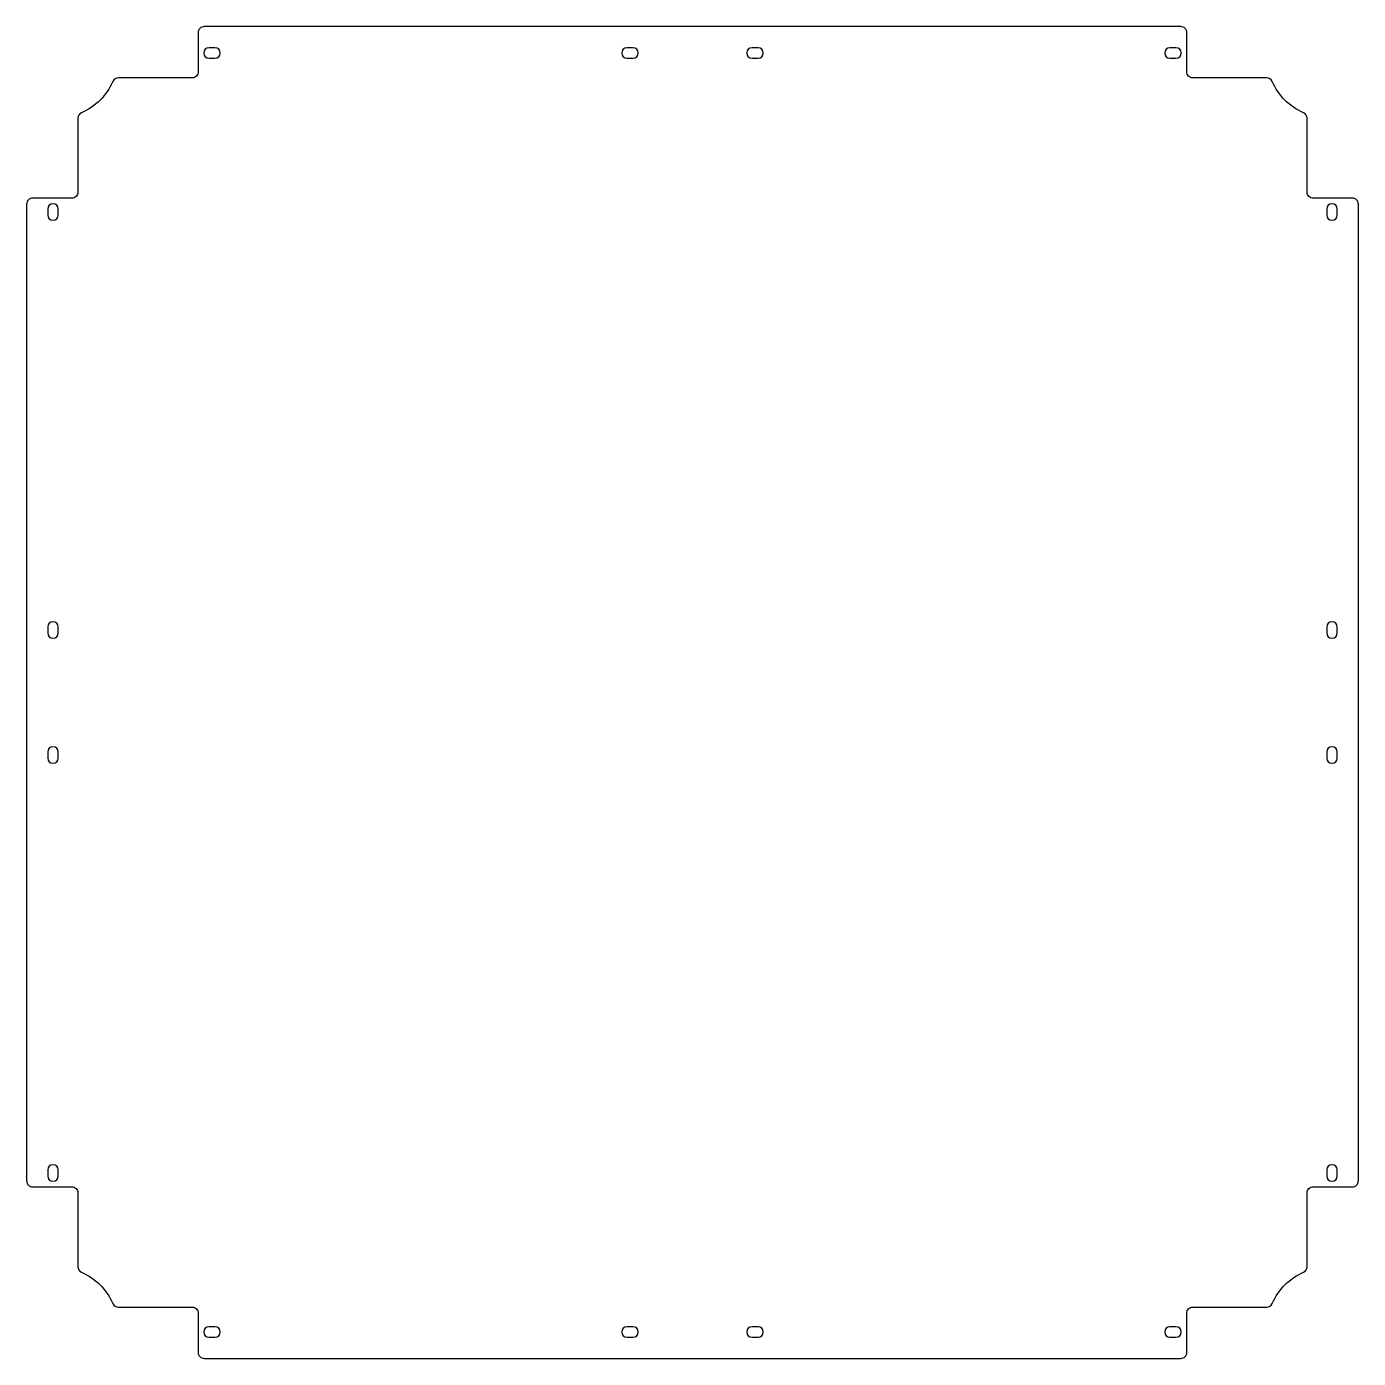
# Model space of a CAD drawing. Header units: millimetres. Extents: x -221 to 221, y -221 to 221.
import ezdxf

# ---------------------------------------------------------------- set-up
doc = ezdxf.new("R2010")
doc.units = ezdxf.units.MM
doc.layers.get('0').update_dxf_attribs({"linetype": 'CONTINUOUS'})

msp = doc.modelspace()

# ---------------------------------------------------------------- linework, layer by layer
for points in [[(-204.25, -190.79, 0.299172), (-203.04, -192.62, -0.190967), (-192.62, -203.04, 0.299172), (-190.79, -204.25), (-166.25, -204.25, -0.414214), (-164.25, -206.25), (-164.25, -219.25, 0.414214), (-162.25, -221.25), (162.25, -221.25, 0.414214), (164.25, -219.25), (164.25, -206.25, -0.414214), (166.25, -204.25), (190.79, -204.25, 0.299172), (192.62, -203.04, -0.190967), (203.04, -192.62, 0.299172), (204.25, -190.79), (204.25, -166.25, -0.414214), (206.25, -164.25), (219.25, -164.25, 0.414214), (221.25, -162.25), (221.25, 162.25, 0.414214), (219.25, 164.25), (206.25, 164.25, -0.414214), (204.25, 166.25), (204.25, 190.79, 0.299172), (203.04, 192.62, -0.190967), (192.62, 203.04, 0.299172), (190.79, 204.25), (166.25, 204.25, -0.414214), (164.25, 206.25), (164.25, 219.25, 0.414214), (162.25, 221.25), (-162.25, 221.25, 0.414214), (-164.25, 219.25), (-164.25, 206.25, -0.414214), (-166.25, 204.25), (-190.79, 204.25, 0.299172), (-192.62, 203.04, -0.190967), (-203.04, 192.62, 0.299172), (-204.25, 190.79), (-204.25, 166.25, -0.414214), (-206.25, 164.25), (-219.25, 164.25, 0.414214), (-221.25, 162.25), (-221.25, -162.25, 0.414214), (-219.25, -164.25), (-206.25, -164.25, -0.414214), (-204.25, -166.25)], [(-158.65, 214.25), (-160.65, 214.25, 1), (-160.65, 210.75), (-158.65, 210.75, 1)], [(-19.78, 214.25), (-21.78, 214.25, 1), (-21.78, 210.75), (-19.78, 210.75, 1)], [(19.78, 210.75), (21.78, 210.75, 1), (21.78, 214.25), (19.78, 214.25, 1)], [(158.65, 210.75), (160.65, 210.75, 1), (160.65, 214.25), (158.65, 214.25, 1)], [(-210.75, 158.65), (-210.75, 160.65, 1), (-214.25, 160.65), (-214.25, 158.65, 1)], [(214.25, 158.65), (214.25, 160.65, 1), (210.75, 160.65), (210.75, 158.65, 1)], [(-210.75, 19.78), (-210.75, 21.78, 1), (-214.25, 21.78), (-214.25, 19.78, 1)], [(214.25, 19.78), (214.25, 21.78, 1), (210.75, 21.78), (210.75, 19.78, 1)], [(-214.25, -19.78), (-214.25, -21.78, 1), (-210.75, -21.78), (-210.75, -19.78, 1)], [(210.75, -19.78), (210.75, -21.78, 1), (214.25, -21.78), (214.25, -19.78, 1)], [(-214.25, -158.65), (-214.25, -160.65, 1), (-210.75, -160.65), (-210.75, -158.65, 1)], [(210.75, -158.65), (210.75, -160.65, 1), (214.25, -160.65), (214.25, -158.65, 1)], [(-158.65, -210.75), (-160.65, -210.75, 1), (-160.65, -214.25), (-158.65, -214.25, 1)], [(-19.78, -210.75), (-21.78, -210.75, 1), (-21.78, -214.25), (-19.78, -214.25, 1)], [(19.78, -214.25), (21.78, -214.25, 1), (21.78, -210.75), (19.78, -210.75, 1)], [(158.65, -214.25), (160.65, -214.25, 1), (160.65, -210.75), (158.65, -210.75, 1)]]:
    msp.add_lwpolyline(points, format="xyb", close=True)

doc.saveas('drawing.dxf')
